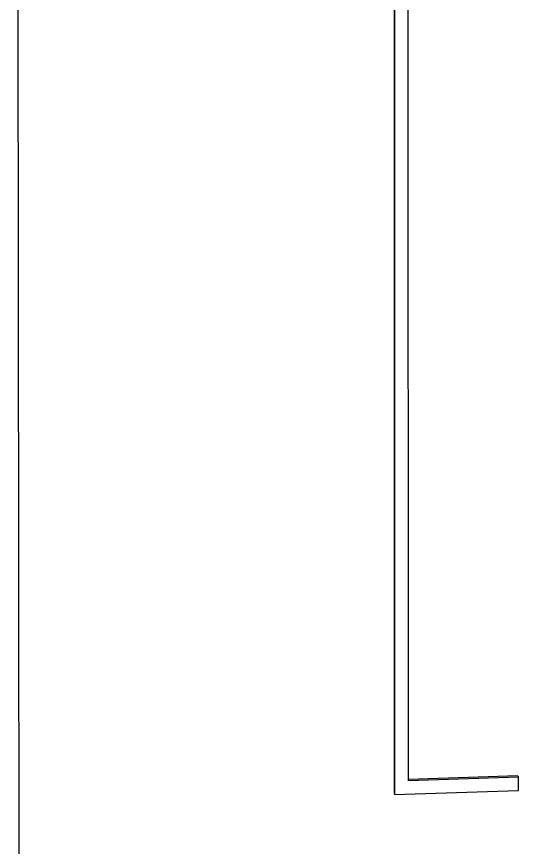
# Model space of a CAD drawing. Header units: millimetres. Extents: x -962 to 3068, y -237 to 2578.
# Drawn here: x 206.31 to 215.72, y 451.75 to 467.32 of the extents above; entities that cross this region are included whole.
import ezdxf

# ---------------------------------------------------------------- set-up
doc = ezdxf.new("R2010")
doc.units = ezdxf.units.MM
doc.header["$MEASUREMENT"] = 0
doc.layers.add('Domyślny', color=7, linetype='Continuous', true_color=0x000000)
doc.layers.add('Utwórz2D linie widoczne', color=7, linetype='Continuous', true_color=0x000000)

msp = doc.modelspace()

# ---------------------------------------------------------------- linework, layer by layer
at = {"layer": 'Domyślny'}
msp.add_line((206.308, 488.989), (206.993, -87.338), dxfattribs=at)
at = {"layer": 'Utwórz2D linie widoczne'}
for p, q in [((213.382, 480.671), (213.386, 452.768)), ((213.389, 480.649), (213.393, 452.745)), ((213.653, 453.002), (213.65, 480.407)), ((215.708, 453.092), (213.653, 453.025)), ((215.716, 453.069), (213.653, 453.002)), ((215.708, 453.092), (215.716, 453.069)), ((215.716, 452.821), (215.716, 453.069)), ((213.386, 452.768), (213.393, 452.745)), ((213.393, 452.745), (215.716, 452.821))]:
    msp.add_line(p, q, dxfattribs=at)

doc.saveas('drawing.dxf')
